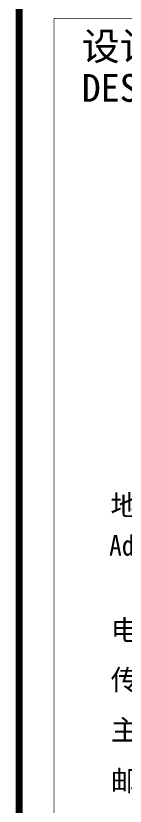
# Model space of a CAD drawing. Extents: x 776418 to 2076422, y -1170708 to 498544.
# Drawn here: x 1128870 to 1129657, y 322133 to 327831 of the extents above; entities that cross this region are included whole.
import ezdxf
from ezdxf.enums import TextEntityAlignment as Align

# ---------------------------------------------------------------- set-up
doc = ezdxf.new("R2010")
doc.units = 0
doc.header["$LTSCALE"] = 1000
doc.header["$MEASUREMENT"] = 0
doc.layers.get('0').update_dxf_attribs({"linetype": 'CONTINUOUS'})
doc.layers.add('SHEET_LINE', color=6, linetype='CONTINUOUS')
doc.layers.add('SHEET_TEXT', color=7, linetype='CONTINUOUS')
doc.styles.add('华文细黑', font='STXIHEI.TTF')

# ---------------------------------------------------------------- blocks, each defined once
blk = doc.blocks.new('A$C51FB5BAD')
at = {"layer": 'SHEET_LINE', "const_width": 50}
blk.add_lwpolyline([(-6500, -57400), (0, -57400), (0, -6150), (-6500, -6150)], close=True, dxfattribs=at)
at = {"layer": 'SHEET_LINE', "const_width": 4.999999999999995}
for points in [[(-6250, -15739.90927883727), (-6250, -33442.5692015125)], [(-6250, -15739.90927883727), (-250, -15739.90927883727)]]:
    blk.add_lwpolyline(points, dxfattribs=at)
at = {"layer": 'SHEET_TEXT', "color": 6, "style": '华文细黑'}
for s, p in [('设计方', (-6050, -15841.92941826768)), ('DESIGNER', (-6050, -16141.92941826768))]:
    blk.add_text(s, height=199.9999999999999, dxfattribs=at).set_placement(p, align=Align.TOP_LEFT)
at = {"layer": 'SHEET_TEXT', "style": '华文细黑'}
for s, p in [('地址: 北京西直门南小街135号西派国际3号楼  100035', (-5843.977732776199, -19325.01231190213)), ('电话 Phone:               + 86  10  66494151/52/53', (-5842.124720930588, -20224.76232748688)), ('传真 Fax:                     + 86  10  83957590', (-5842.124720930588, -20583.7831181353)), ('主页 Web page:        www.WDCE.com', (-5842.124720930588, -20944.87498448463)), ('邮箱 E-mail:                office@WDCE.com.cn ', (-5842.124720930588, -21311.76950156386))]:
    blk.add_text(s, height=148.1169032266934, dxfattribs=at).set_placement(p)
at = {"layer": 'SHEET_TEXT', "style": '华文细黑', "width": 0.9}
blk.add_text('Address: C-PARK Building 3,No,135 South street Xizhimen,', height=148.1169032266934, dxfattribs=at).set_placement((-5852.993982751388, -19614.17143851239))

msp = doc.modelspace()

# ---------------------------------------------------------------- block references
msp.add_blockref('A$C51FB5BAD', (1135395.426790789, 343553.0499566449))

doc.saveas('drawing.dxf')
